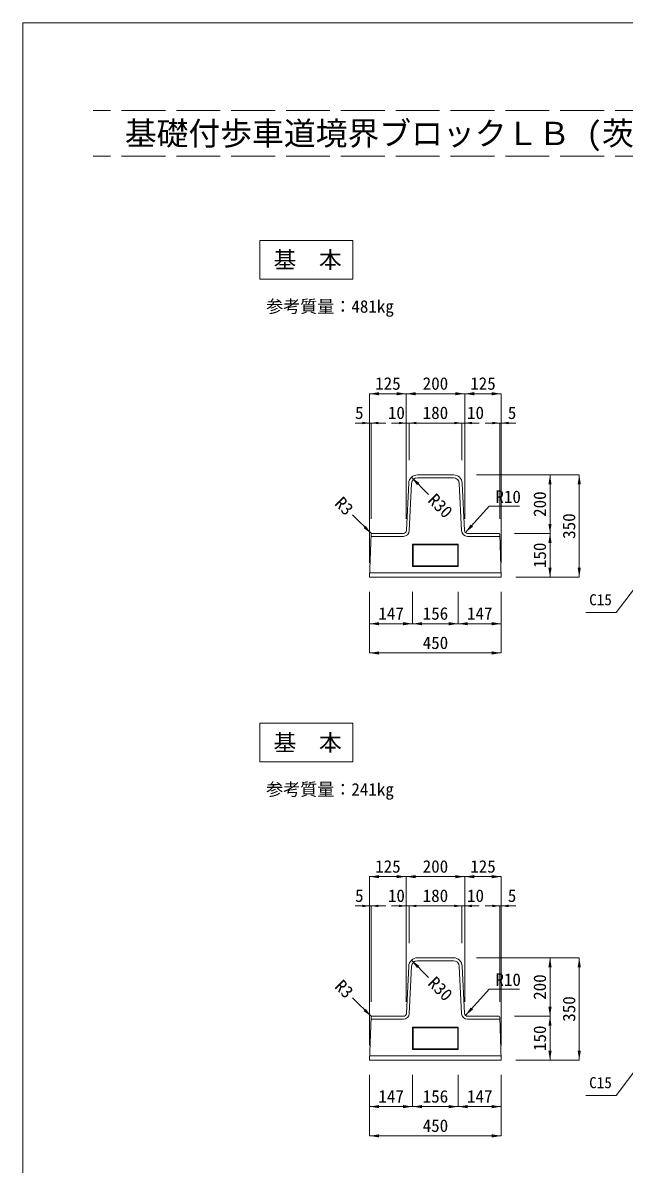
# Model space of a CAD drawing. Units: millimetres at full size, sheet at 1:25. Extents: x 19044 to 37689, y -9270 to 9420.
# Drawn here: x 19284 to 21340, y 4800 to 8700 of the extents above; entities that cross this region are included whole.
import ezdxf
from ezdxf.enums import TextEntityAlignment as Align

# ---------------------------------------------------------------- set-up
doc = ezdxf.new("R2010")
doc.units = ezdxf.units.MM
doc.header["$LTSCALE"] = 25
doc.linetypes.add('DASHED', pattern=[7.5, 6, -1.5])
for name, color, linetype, lineweight in [('0_2', 7, 'Continuous', 9), ('寸法線', 7, 'Continuous', 9), ('本体', 2, 'Continuous', 5), ('枠', 5, 'Continuous', 5)]:
    doc.layers.add(name, color=color, linetype=linetype, lineweight=lineweight)
doc.styles.add('ＭＳ ゴシック', font='')
doc.styles.get('ＭＳ ゴシック').set_extended_font_data('MS Gothic')

# ---------------------------------------------------------------- blocks, each defined once
blk = doc.blocks.new('filled_arrow')
at = {"color": 0, "linetype": 'Continuous', "lineweight": -2}
blk.add_solid([(7.5, 1.25), (0, 0), (7.5, -1.25)], dxfattribs=at)

msp = doc.modelspace()

# ---------------------------------------------------------------- linework, layer by layer
at = {"layer": '0_2', "linetype": 'DASHED'}
for p, q in [((24834.19, 8399.77), (19524.19, 8399.77)), ((24834.19, 8243.77), (19524.19, 8243.77))]:
    msp.add_line(p, q, dxfattribs=at)
at = {"layer": '0_2'}
for points in [[(20413.05, 7956.5), (20094.96, 7956.5), (20094.96, 7824.44), (20413.05, 7824.44)], [(20413.05, 6306.5), (20094.96, 6306.5), (20094.96, 6174.44), (20413.05, 6174.44)]]:
    msp.add_lwpolyline(points, close=True, dxfattribs=at)
at = {"layer": '寸法線'}
for p, q in [((20595.04, 7432.45), (20470.04, 7432.45)), ((20470.04, 6855.23), (20470.04, 7432.45)), ((20795.04, 7432.45), (20595.04, 7432.45)), ((20595.04, 7005.23), (20595.04, 7432.45)), ((20595.04, 7005.23), (20595.04, 7432.45)), ((20795.04, 7005.23), (20795.04, 7432.45)), ((20795.04, 7432.45), (20920.04, 7432.45)), ((20795.04, 7005.23), (20795.04, 7432.45)), ((20920.04, 6855.23), (20920.04, 7432.45)), ((20525.04, 7332.45), (20420.04, 7332.45)), ((20470.04, 6855.23), (20470.04, 7332.45)), ((20475.04, 7005.23), (20475.04, 7332.45)), ((20655.04, 7332.45), (20545.04, 7332.45)), ((20595.04, 7005.23), (20595.04, 7332.45)), ((20605.04, 7205.23), (20605.04, 7332.45)), ((20605.04, 7332.45), (20785.04, 7332.45)), ((20605.04, 7205.23), (20605.04, 7332.45)), ((20735.04, 7332.45), (20845.04, 7332.45)), ((20785.04, 7205.23), (20785.04, 7332.45)), ((20785.04, 7205.23), (20785.04, 7332.45)), ((20795.04, 7005.23), (20795.04, 7332.45)), ((20970.04, 7332.45), (20865.04, 7332.45)), ((20915.04, 7005.23), (20915.04, 7332.45)), ((20920.04, 6855.23), (20920.04, 7332.45)), ((20612.9, 7146.96), (20671.57, 7088.29)), ((20835.04, 7155.23), (21086.73, 7155.23)), ((20835.04, 7155.23), (21186.73, 7155.23)), ((21086.73, 7155.23), (21086.73, 6955.23)), ((21186.73, 6805.23), (21186.73, 7155.23)), ((20475.86, 6954.38), (20411.61, 7018.63)), ((20965.04, 6955.23), (21086.73, 6955.23)), ((20965.04, 6955.23), (21086.73, 6955.23)), ((21086.73, 6955.23), (21086.73, 6805.23)), ((20970.04, 6805.23), (21086.73, 6805.23)), ((20970.04, 6805.23), (21186.73, 6805.23)), ((20470.04, 6755.23), (20470.04, 6646.69)), ((20470.04, 6755.23), (20470.04, 6546.69)), ((20617.04, 6755.23), (20617.04, 6646.69)), ((20617.04, 6755.23), (20617.04, 6646.69)), ((20773.04, 6755.23), (20773.04, 6646.69)), ((20773.04, 6755.23), (20773.04, 6646.69)), ((20920.04, 6755.23), (20920.04, 6546.69)), ((20920.04, 6755.23), (20920.04, 6646.69)), ((20470.04, 6646.69), (20617.04, 6646.69)), ((20617.04, 6646.69), (20773.04, 6646.69)), ((20773.04, 6646.69), (20920.04, 6646.69)), ((20920.04, 6546.69), (20470.04, 6546.69)), ((20595.04, 5782.45), (20470.04, 5782.45)), ((20470.04, 5205.23), (20470.04, 5782.45)), ((20595.04, 5355.23), (20595.04, 5782.45)), ((20795.04, 5782.45), (20595.04, 5782.45)), ((20595.04, 5355.23), (20595.04, 5782.45)), ((20795.04, 5782.45), (20920.04, 5782.45)), ((20795.04, 5355.23), (20795.04, 5782.45)), ((20795.04, 5355.23), (20795.04, 5782.45)), ((20920.04, 5205.23), (20920.04, 5782.45)), ((20525.04, 5682.45), (20420.04, 5682.45)), ((20470.04, 5205.23), (20470.04, 5682.45)), ((20475.04, 5355.23), (20475.04, 5682.45)), ((20655.04, 5682.45), (20545.04, 5682.45)), ((20595.04, 5355.23), (20595.04, 5682.45)), ((20605.04, 5682.45), (20785.04, 5682.45)), ((20605.04, 5555.23), (20605.04, 5682.45)), ((20605.04, 5555.23), (20605.04, 5682.45)), ((20735.04, 5682.45), (20845.04, 5682.45)), ((20785.04, 5555.23), (20785.04, 5682.45)), ((20785.04, 5555.23), (20785.04, 5682.45)), ((20795.04, 5355.23), (20795.04, 5682.45)), ((20970.04, 5682.45), (20865.04, 5682.45)), ((20915.04, 5355.23), (20915.04, 5682.45)), ((20920.04, 5205.23), (20920.04, 5682.45)), ((20835.04, 5505.23), (21186.73, 5505.23)), ((20835.04, 5505.23), (21086.73, 5505.23)), ((21086.73, 5505.23), (21086.73, 5305.23)), ((21186.73, 5155.23), (21186.73, 5505.23)), ((20612.9, 5496.96), (20671.57, 5438.29)), ((20475.86, 5304.38), (20411.61, 5368.63)), ((20965.04, 5305.23), (21086.73, 5305.23)), ((20965.04, 5305.23), (21086.73, 5305.23)), ((21086.73, 5305.23), (21086.73, 5155.23)), ((20970.04, 5155.23), (21086.73, 5155.23)), ((20970.04, 5155.23), (21186.73, 5155.23)), ((20470.04, 5105.23), (20470.04, 4996.69)), ((20470.04, 5105.23), (20470.04, 4896.69)), ((20617.04, 5105.23), (20617.04, 4996.69)), ((20617.04, 5105.23), (20617.04, 4996.69)), ((20773.04, 5105.23), (20773.04, 4996.69)), ((20773.04, 5105.23), (20773.04, 4996.69)), ((20920.04, 5105.23), (20920.04, 4896.69)), ((20920.04, 5105.23), (20920.04, 4996.69)), ((20470.04, 4996.69), (20617.04, 4996.69)), ((20617.04, 4996.69), (20773.04, 4996.69)), ((20773.04, 4996.69), (20920.04, 4996.69)), ((20920.04, 4896.69), (20470.04, 4896.69))]:
    msp.add_line(p, q, dxfattribs=at)
for points in [[(20797.66, 6957.98), (20878.54, 7047.86), (20887.54, 7047.86), (20982.73, 7047.86)], [(21409.65, 6812.73), (21389.95, 6786.88), (21312.51, 6685.26), (21209.55, 6685.26)], [(20797.66, 5307.98), (20878.54, 5397.86), (20887.54, 5397.86), (20982.73, 5397.86)], [(21409.65, 5162.73), (21389.95, 5136.88), (21312.51, 5035.26), (21209.55, 5035.26)]]:
    msp.add_lwpolyline(points, dxfattribs=at)
at = {"layer": '本体', "lineweight": 20}
for p, q in [((20633.58, 7155.23), (20756.5, 7155.23)), ((20595.51, 6964.73), (20603.61, 7126.73)), ((20794.56, 6964.73), (20786.46, 7126.73)), ((20474.94, 6952.33), (20470.04, 6805.23)), ((20477.94, 6955.23), (20585.53, 6955.23)), ((20804.55, 6955.23), (20912.14, 6955.23)), ((20915.14, 6952.33), (20920.04, 6805.23)), ((20470.04, 6805.23), (20920.04, 6805.23)), ((20633.58, 5505.23), (20756.5, 5505.23)), ((20595.51, 5314.73), (20603.61, 5476.73)), ((20794.56, 5314.73), (20786.46, 5476.73)), ((20477.94, 5305.23), (20585.53, 5305.23)), ((20804.55, 5305.23), (20912.14, 5305.23)), ((20474.94, 5302.33), (20470.04, 5155.23)), ((20915.14, 5302.33), (20920.04, 5155.23)), ((20470.04, 5155.23), (20920.04, 5155.23))]:
    msp.add_line(p, q, dxfattribs=at)
at = {"layer": '本体', "color": 4}
for p, q in [((20633.58, 7145.23), (20756.5, 7145.23)), ((20605.5, 6964.23), (20613.6, 7126.23)), ((20784.58, 6964.23), (20776.48, 7126.23)), ((20474.71, 6945.23), (20585.53, 6945.23)), ((20804.55, 6945.23), (20915.37, 6945.23)), ((20617.04, 6918.23), (20619.04, 6916.23)), ((20617.04, 6842.23), (20617.04, 6918.23)), ((20617.04, 6918.23), (20773.04, 6918.23)), ((20619.04, 6844.23), (20619.04, 6916.23)), ((20619.04, 6916.23), (20771.04, 6916.23)), ((20771.04, 6916.23), (20773.04, 6918.23)), ((20771.04, 6916.23), (20771.04, 6844.23)), ((20773.04, 6918.23), (20773.04, 6842.23)), ((20619.04, 6844.23), (20617.04, 6842.23)), ((20773.04, 6842.23), (20617.04, 6842.23)), ((20771.04, 6844.23), (20619.04, 6844.23)), ((20771.04, 6844.23), (20773.04, 6842.23)), ((20605.5, 5314.23), (20613.6, 5476.23)), ((20633.58, 5495.23), (20756.5, 5495.23)), ((20784.58, 5314.23), (20776.48, 5476.23)), ((20474.71, 5295.23), (20585.53, 5295.23)), ((20617.04, 5192.23), (20617.04, 5268.23)), ((20617.04, 5268.23), (20619.04, 5266.23)), ((20617.04, 5268.23), (20773.04, 5268.23)), ((20619.04, 5194.23), (20619.04, 5266.23)), ((20619.04, 5266.23), (20771.04, 5266.23)), ((20771.04, 5266.23), (20773.04, 5268.23)), ((20771.04, 5266.23), (20771.04, 5194.23)), ((20773.04, 5268.23), (20773.04, 5192.23)), ((20804.55, 5295.23), (20915.37, 5295.23)), ((20619.04, 5194.23), (20617.04, 5192.23)), ((20773.04, 5192.23), (20617.04, 5192.23)), ((20771.04, 5194.23), (20619.04, 5194.23)), ((20771.04, 5194.23), (20773.04, 5192.23))]:
    msp.add_line(p, q, dxfattribs=at)
at = {"layer": '本体'}
for p, q in [((20470.54, 6820.23), (20919.54, 6820.23)), ((20470.54, 5170.23), (20919.54, 5170.23))]:
    msp.add_line(p, q, dxfattribs=at)
at = {"layer": '本体', "lineweight": 20}
for centre, radius, start, end in [((20633.58, 7125.23), 30, 90, 177.13759), ((20756.5, 7125.23), 30, 2.86241, 90), ((20477.94, 6952.23), 3, 90, 178.09085), ((20585.53, 6965.23), 10, 270, 357.13759), ((20804.55, 6965.23), 10, 182.86241, 270), ((20912.14, 6952.23), 3, 1.90915, 90), ((20633.58, 5475.23), 30, 90, 177.13759), ((20756.5, 5475.23), 30, 2.86241, 90), ((20477.94, 5302.23), 3, 90, 178.09085), ((20585.53, 5315.23), 10, 270, 357.13759), ((20804.55, 5315.23), 10, 182.86241, 270), ((20912.14, 5302.23), 3, 1.90915, 90)]:
    msp.add_arc(centre, radius, start, end, dxfattribs=at)
at = {"layer": '本体', "color": 4}
for centre, start, end in [((20633.58, 7125.23), 90, 177.13759), ((20756.5, 7125.23), 2.86241, 90), ((20585.53, 6965.23), 270, 357.13759), ((20804.55, 6965.23), 182.86241, 270), ((20633.58, 5475.23), 90, 177.13759), ((20756.5, 5475.23), 2.86241, 90), ((20585.53, 5315.23), 270, 357.13759), ((20804.55, 5315.23), 182.86241, 270)]:
    msp.add_arc(centre, 20, start, end, dxfattribs=at)
at = {"layer": '枠', "lineweight": 20}
for p in [(19284.19, 299.77), (25074.19, 8699.77)]:
    msp.add_line(p, (19284.19, 8699.77), dxfattribs=at)

# ---------------------------------------------------------------- block references
at = {"layer": '寸法線'}
for p, xscale, yscale in [((20470.04, 7432.45), 4.33, 4.33), ((20595.04, 7432.45), 4.33, 4.33), ((20795.04, 7432.45), 4.33, 4.33), ((20475.04, 7332.45), 3.33, 3.33), ((20605.04, 7332.45), 3.33, 3.33), ((20605.04, 7332.45), 3.33, 3.33), ((20795.04, 7332.45), 3.33, 3.33), ((20920.04, 7332.45), 3.33, 3.33), ((20470.04, 6646.69), 4.33, 4.33), ((20617.04, 6646.69), 4.33, 4.33), ((20773.04, 6646.69), 4.33, 4.33), ((20470.04, 6546.69), 4.33, 4.33), ((20470.04, 5782.45), 4.33, 4.33), ((20595.04, 5782.45), 4.33, 4.33), ((20795.04, 5782.45), 4.33, 4.33), ((20475.04, 5682.45), 3.33, 3.33), ((20605.04, 5682.45), 3.33, 3.33), ((20605.04, 5682.45), 3.33, 3.33), ((20795.04, 5682.45), 3.33, 3.33), ((20920.04, 5682.45), 3.33, 3.33), ((20470.04, 4996.69), 4.33, 4.33), ((20617.04, 4996.69), 4.33, 4.33), ((20773.04, 4996.69), 4.33, 4.33), ((20470.04, 4896.69), 4.33, 4.33)]:
    msp.add_blockref('filled_arrow', p, dxfattribs=dict(at, xscale=xscale, yscale=yscale))
for p, xscale, yscale, rotation in [((20595.04, 7432.45), 4.33, 4.33, 180), ((20795.04, 7432.45), 4.33, 4.33, 180), ((20920.04, 7432.45), 4.33, 4.33, 180), ((20470.04, 7332.45), 3.33, 3.33, 180), ((20595.04, 7332.45), 3.33, 3.33, 180), ((20785.04, 7332.45), 3.33, 3.33, 180), ((20785.04, 7332.45), 3.33, 3.33, 180), ((20915.04, 7332.45), 3.33, 3.33, 180), ((20612.9, 7146.96), 4.33, 4.33, 315), ((21086.73, 7155.23), 4.33, 4.33, 270), ((21186.73, 7155.23), 4.33, 4.33, 270), ((20475.86, 6954.38), 4.33, 4.33, 135), ((20797.66, 6957.98), 4.33, 4.33, 48), ((21086.73, 6955.23), 4.33, 4.33, 90), ((21086.73, 6955.23), 4.33, 4.33, 270), ((21086.73, 6805.23), 4.33, 4.33, 90), ((21186.73, 6805.23), 4.33, 4.33, 90), ((20617.04, 6646.69), 4.33, 4.33, 180), ((20773.04, 6646.69), 4.33, 4.33, 180), ((20920.04, 6646.69), 4.33, 4.33, 180), ((20920.04, 6546.69), 4.33, 4.33, 180), ((20595.04, 5782.45), 4.33, 4.33, 180), ((20795.04, 5782.45), 4.33, 4.33, 180), ((20920.04, 5782.45), 4.33, 4.33, 180), ((20470.04, 5682.45), 3.33, 3.33, 180), ((20595.04, 5682.45), 3.33, 3.33, 180), ((20785.04, 5682.45), 3.33, 3.33, 180), ((20785.04, 5682.45), 3.33, 3.33, 180), ((20915.04, 5682.45), 3.33, 3.33, 180), ((20612.9, 5496.96), 4.33, 4.33, 315), ((21086.73, 5505.23), 4.33, 4.33, 270), ((21186.73, 5505.23), 4.33, 4.33, 270), ((20475.86, 5304.38), 4.33, 4.33, 135), ((20797.66, 5307.98), 4.33, 4.33, 48), ((21086.73, 5305.23), 4.33, 4.33, 90), ((21086.73, 5305.23), 4.33, 4.33, 270), ((21086.73, 5155.23), 4.33, 4.33, 90), ((21186.73, 5155.23), 4.33, 4.33, 90), ((20617.04, 4996.69), 4.33, 4.33, 180), ((20773.04, 4996.69), 4.33, 4.33, 180), ((20920.04, 4996.69), 4.33, 4.33, 180), ((20920.04, 4896.69), 4.33, 4.33, 180)]:
    msp.add_blockref('filled_arrow', p, dxfattribs=dict(at, xscale=xscale, yscale=yscale, rotation=rotation))

# ---------------------------------------------------------------- texts
at = {"layer": '0_2', "style": 'ＭＳ ゴシック'}
for s, height, p in [('\u3000基礎付歩車道境界ブロックＬＢ (茨城県規格)', 79.75, (19524.19, 8321.77)), ('基\u3000本', 56.96, (20141.46, 7890.47)), ('参考質量：481kg', 42.72, (20116.2, 7730.72)), ('基\u3000本', 56.96, (20141.46, 6240.47)), ('参考質量：241kg', 42.72, (20116.2, 6080.72))]:
    msp.add_text(s, height=height, dxfattribs=at).set_placement(p, align=Align.MIDDLE_LEFT)
at = {"layer": '寸法線', "style": 'ＭＳ ゴシック'}
for s, p in [('125', (20532.54, 7467.45)), ('200', (20695.04, 7467.45)), ('125', (20857.54, 7467.45)), ('5', (20434.69, 7367.45)), ('10', (20561.51, 7367.45)), ('180', (20695.04, 7367.45)), ('10', (20831.97, 7367.45)), ('5', (20957, 7367.45)), ('147', (20543.54, 6681.69)), ('156', (20695.04, 6681.69)), ('147', (20846.54, 6681.69)), ('450', (20695.04, 6581.69)), ('125', (20532.54, 5817.45)), ('200', (20695.04, 5817.45)), ('125', (20857.54, 5817.45)), ('5', (20434.69, 5717.45)), ('10', (20561.51, 5717.45)), ('180', (20695.04, 5717.45)), ('10', (20831.97, 5717.45)), ('5', (20957, 5717.45)), ('147', (20543.54, 5031.69)), ('156', (20695.04, 5031.69)), ('147', (20846.54, 5031.69)), ('450', (20695.04, 4931.69))]:
    msp.add_text(s, height=42.72, dxfattribs=at).set_placement(p, align=Align.MIDDLE_CENTER)
for p in [(20900.04, 7101.86), (20900.04, 5451.86)]:
    msp.add_text('R10', height=42.72, dxfattribs=at).set_placement(p, align=Align.TOP_LEFT)
for p in [(20418.69, 7043.37), (20418.69, 5393.37)]:
    msp.add_text('R3', height=42.72, rotation=315, dxfattribs=at).set_placement(p, align=Align.TOP_RIGHT)
for p in [(20696.32, 7095.37), (20696.32, 5445.37)]:
    msp.add_text('R30', height=42.72, rotation=315, dxfattribs=at).set_placement(p, align=Align.TOP_LEFT)
for s, p in [('200', (21051.73, 7055.23)), ('350', (21151.73, 6980.23)), ('150', (21051.73, 6880.23)), ('200', (21051.73, 5405.23)), ('350', (21151.73, 5330.23)), ('150', (21051.73, 5230.23))]:
    msp.add_text(s, height=42.72, rotation=90, dxfattribs=at).set_placement(p, align=Align.MIDDLE_CENTER)
for p in [(21259.44, 6747.67), (21259.44, 5097.67)]:
    msp.add_text('C15', height=37.98, dxfattribs=at).set_placement(p, align=Align.TOP_CENTER)

doc.saveas('drawing.dxf')
